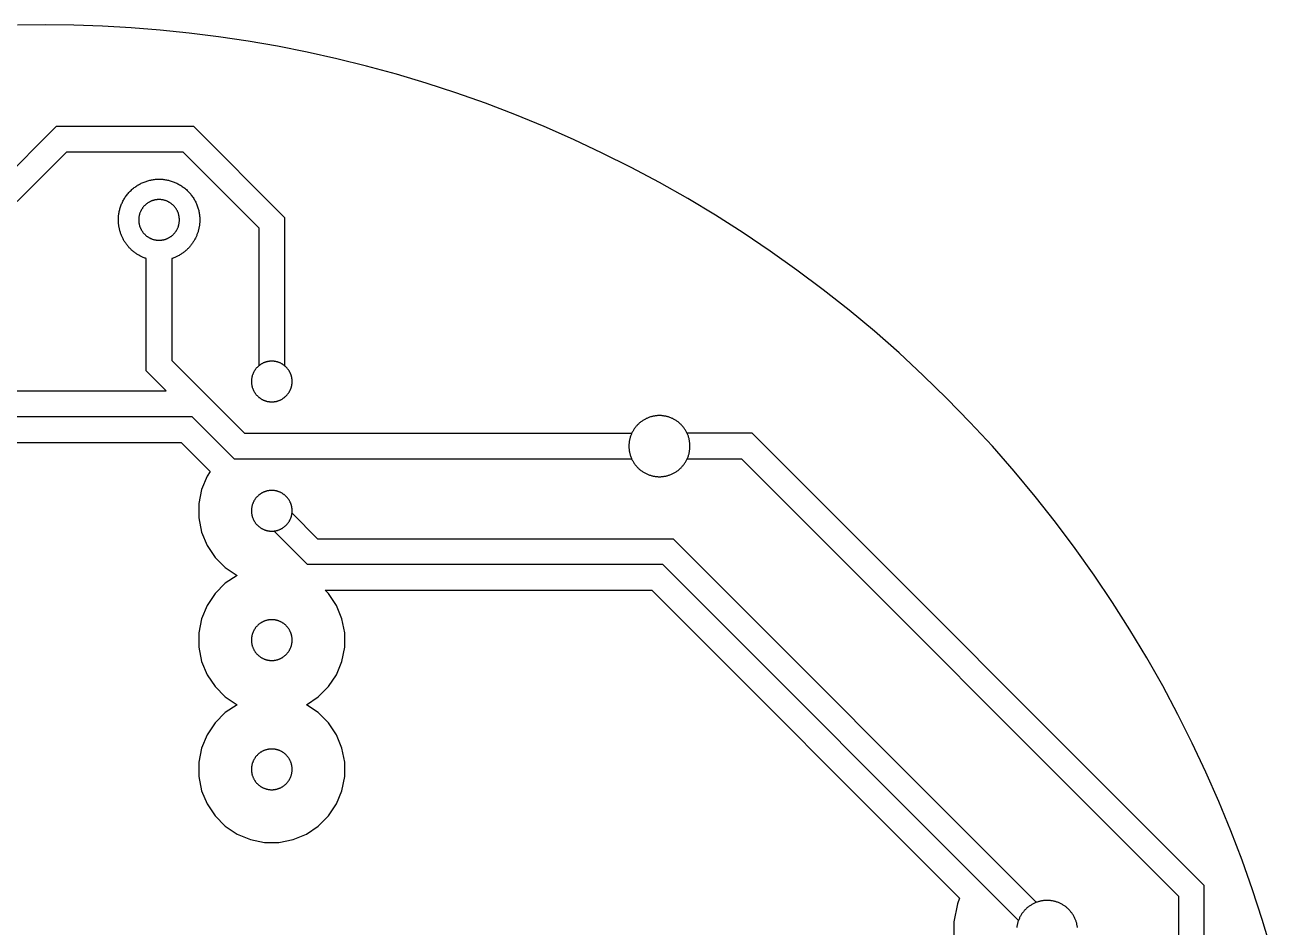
# Model space of a CAD drawing. Header units: millimetres. Extents: x 94211.7 to 94261.9, y -94261.9 to -94211.7.
# Drawn here: x 94236.39 to 94260.89, y -94229.47 to -94211.75 of the extents above; entities that cross this region are included whole.
import ezdxf

# ---------------------------------------------------------------- set-up
doc = ezdxf.new("R2010")
doc.units = ezdxf.units.MM
for name, color, linetype, true_color in [('Copper Layer', 30, 'Continuous', 0xff7f00), ('Drill holes', 5, 'Continuous', 0x0000ff), ('Outer Cut', 2, 'Continuous', 0xffff00)]:
    doc.layers.add(name, color=color, linetype=linetype, true_color=true_color)

msp = doc.modelspace()

# ---------------------------------------------------------------- linework, layer by layer
at = {"layer": 'Copper Layer'}
for points in [[(94235.888, -94214.861), (94237.012, -94213.737), (94239.705, -94213.737), (94241.493, -94215.526), (94241.493, -94218.437)], [(94236.243, -94215.213), (94237.219, -94214.237), (94239.498, -94214.237), (94240.993, -94215.733), (94240.993, -94218.44)], [(94238.778, -94216.336), (94238.764, -94216.331), (94238.749, -94216.325), (94238.735, -94216.32), (94238.72, -94216.314), (94238.706, -94216.307), (94238.691, -94216.301), (94238.677, -94216.294), (94238.663, -94216.287), (94238.649, -94216.28), (94238.635, -94216.272), (94238.621, -94216.264), (94238.607, -94216.255), (94238.594, -94216.247), (94238.58, -94216.238), (94238.567, -94216.229), (94238.554, -94216.219), (94238.541, -94216.209), (94238.528, -94216.199), (94238.516, -94216.189), (94238.503, -94216.178), (94238.491, -94216.168), (94238.479, -94216.157), (94238.468, -94216.145), (94238.456, -94216.134), (94238.445, -94216.122), (94238.434, -94216.11), (94238.423, -94216.098), (94238.413, -94216.085), (94238.403, -94216.073), (94238.393, -94216.06), (94238.383, -94216.047), (94238.374, -94216.034), (94238.365, -94216.02), (94238.356, -94216.007), (94238.347, -94215.993), (94238.339, -94215.979), (94238.331, -94215.965), (94238.323, -94215.951), (94238.316, -94215.937), (94238.309, -94215.923), (94238.302, -94215.909), (94238.296, -94215.894), (94238.29, -94215.88), (94238.284, -94215.865), (94238.279, -94215.851), (94238.273, -94215.836), (94238.269, -94215.822), (94238.264, -94215.807), (94238.26, -94215.792), (94238.256, -94215.778), (94238.252, -94215.763), (94238.249, -94215.748), (94238.246, -94215.734), (94238.243, -94215.719), (94238.24, -94215.705), (94238.238, -94215.69), (94238.236, -94215.676), (94238.234, -94215.661), (94238.233, -94215.647), (94238.232, -94215.632), (94238.231, -94215.618), (94238.23, -94215.604), (94238.23, -94215.59), (94238.23, -94215.576), (94238.23, -94215.558), (94238.231, -94215.54), (94238.232, -94215.522), (94238.233, -94215.504), (94238.235, -94215.486), (94238.237, -94215.468), (94238.24, -94215.449), (94238.243, -94215.431), (94238.247, -94215.412), (94238.251, -94215.393), (94238.256, -94215.375), (94238.261, -94215.356), (94238.266, -94215.337), (94238.272, -94215.319), (94238.279, -94215.3), (94238.286, -94215.282), (94238.294, -94215.263), (94238.302, -94215.245), (94238.31, -94215.227), (94238.319, -94215.209), (94238.329, -94215.191), (94238.339, -94215.173), (94238.349, -94215.156), (94238.36, -94215.138), (94238.372, -94215.121), (94238.384, -94215.105), (94238.396, -94215.088), (94238.409, -94215.072), (94238.422, -94215.056), (94238.436, -94215.04), (94238.45, -94215.025), (94238.464, -94215.01), (94238.479, -94214.996), (94238.494, -94214.982), (94238.51, -94214.968), (94238.526, -94214.955), (94238.542, -94214.942), (94238.558, -94214.93), (94238.575, -94214.918), (94238.592, -94214.907), (94238.609, -94214.896), (94238.627, -94214.885), (94238.645, -94214.875), (94238.662, -94214.865), (94238.681, -94214.856), (94238.699, -94214.848), (94238.717, -94214.84), (94238.735, -94214.832), (94238.754, -94214.825), (94238.773, -94214.819), (94238.791, -94214.813), (94238.81, -94214.807), (94238.828, -94214.802), (94238.847, -94214.797), (94238.866, -94214.793), (94238.884, -94214.789), (94238.903, -94214.786), (94238.921, -94214.784), (94238.94, -94214.781), (94238.958, -94214.779), (94238.976, -94214.778), (94238.994, -94214.777), (94239.012, -94214.776), (94239.03, -94214.776), (94239.048, -94214.776), (94239.066, -94214.777), (94239.084, -94214.778), (94239.102, -94214.779), (94239.12, -94214.781), (94239.138, -94214.784), (94239.157, -94214.786), (94239.175, -94214.789), (94239.194, -94214.793), (94239.213, -94214.797), (94239.231, -94214.802), (94239.25, -94214.807), (94239.269, -94214.813), (94239.287, -94214.819), (94239.306, -94214.825), (94239.324, -94214.832), (94239.343, -94214.84), (94239.361, -94214.848), (94239.379, -94214.856), (94239.397, -94214.865), (94239.415, -94214.875), (94239.433, -94214.885), (94239.45, -94214.896), (94239.468, -94214.907), (94239.485, -94214.918), (94239.501, -94214.93), (94239.518, -94214.942), (94239.534, -94214.955), (94239.55, -94214.968), (94239.566, -94214.982), (94239.581, -94214.996), (94239.596, -94215.01), (94239.61, -94215.025), (94239.624, -94215.04), (94239.638, -94215.056), (94239.651, -94215.072), (94239.664, -94215.088), (94239.676, -94215.105), (94239.688, -94215.121), (94239.7, -94215.138), (94239.71, -94215.156), (94239.721, -94215.173), (94239.731, -94215.191), (94239.741, -94215.209), (94239.75, -94215.227), (94239.758, -94215.245), (94239.766, -94215.263), (94239.774, -94215.282), (94239.781, -94215.3), (94239.787, -94215.319), (94239.793, -94215.337), (94239.799, -94215.356), (94239.804, -94215.375), (94239.809, -94215.393), (94239.813, -94215.412), (94239.817, -94215.431), (94239.82, -94215.449), (94239.823, -94215.468), (94239.825, -94215.486), (94239.827, -94215.504), (94239.828, -94215.522), (94239.829, -94215.54), (94239.83, -94215.558), (94239.83, -94215.576), (94239.83, -94215.59), (94239.829, -94215.604), (94239.829, -94215.618), (94239.828, -94215.633), (94239.827, -94215.647), (94239.825, -94215.661), (94239.824, -94215.676), (94239.822, -94215.69), (94239.819, -94215.705), (94239.817, -94215.72), (94239.814, -94215.734), (94239.811, -94215.749), (94239.808, -94215.764), (94239.804, -94215.778), (94239.8, -94215.793), (94239.796, -94215.808), (94239.791, -94215.823), (94239.786, -94215.837), (94239.781, -94215.852), (94239.775, -94215.866), (94239.77, -94215.881), (94239.763, -94215.895), (94239.757, -94215.91), (94239.75, -94215.924), (94239.743, -94215.938), (94239.736, -94215.953), (94239.728, -94215.967), (94239.72, -94215.981), (94239.712, -94215.994), (94239.703, -94216.008), (94239.694, -94216.022), (94239.685, -94216.035), (94239.676, -94216.048), (94239.666, -94216.061), (94239.656, -94216.074), (94239.646, -94216.087), (94239.635, -94216.099), (94239.625, -94216.111), (94239.613, -94216.123), (94239.602, -94216.135), (94239.591, -94216.147), (94239.579, -94216.158), (94239.567, -94216.169), (94239.555, -94216.18), (94239.542, -94216.191), (94239.53, -94216.201), (94239.517, -94216.211), (94239.504, -94216.221), (94239.491, -94216.23), (94239.477, -94216.239), (94239.464, -94216.248), (94239.45, -94216.257), (94239.436, -94216.265), (94239.422, -94216.273), (94239.408, -94216.281), (94239.394, -94216.288), (94239.38, -94216.295), (94239.366, -94216.302), (94239.351, -94216.309), (94239.337, -94216.315), (94239.322, -94216.321), (94239.308, -94216.326), (94239.293, -94216.332), (94239.278, -94216.337)], [(94235.789, -94218.936), (94239.172, -94218.936), (94238.778, -94218.543), (94238.778, -94216.336)], [(94239.278, -94216.337), (94239.278, -94218.336), (94240.712, -94219.769), (94248.321, -94219.769)], [(94235.996, -94219.436), (94239.672, -94219.436), (94240.505, -94220.269), (94248.319, -94220.269)], [(94253.852, -94251.971), (94255.587, -94251.971), (94259.569, -94245.991), (94259.569, -94228.652), (94250.686, -94219.769), (94249.41, -94219.769)], [(94236.043, -94219.948), (94239.462, -94219.948)], [(94239.462, -94219.948), (94240.034, -94220.52)], [(94249.41, -94220.269), (94250.479, -94220.269), (94259.069, -94228.859), (94259.069, -94245.839), (94255.319, -94251.471), (94253.852, -94251.471)], [(94240.034, -94220.52), (94239.973, -94220.611)], [(94239.973, -94220.611), (94239.865, -94220.873)], [(94239.865, -94220.873), (94239.81, -94221.15)], [(94239.81, -94221.15), (94239.81, -94221.432)], [(94239.81, -94221.432), (94239.865, -94221.71)], [(94241.643, -94221.335), (94242.147, -94221.839), (94249.132, -94221.839), (94256.276, -94228.984)], [(94239.865, -94221.71), (94239.973, -94221.971)], [(94241.289, -94221.689), (94241.94, -94222.339), (94248.925, -94222.339), (94255.923, -94229.337)], [(94239.973, -94221.971), (94240.13, -94222.206)], [(94240.13, -94222.206), (94240.33, -94222.406)], [(94240.33, -94222.406), (94240.563, -94222.561)], [(94240.33, -94222.716), (94240.13, -94222.916)], [(94240.563, -94222.561), (94240.33, -94222.716)], [(94240.13, -94222.916), (94239.973, -94223.151)], [(94242.36, -94222.916), (94242.294, -94222.851)], [(94242.294, -94222.851), (94248.715, -94222.851)], [(94242.517, -94223.151), (94242.36, -94222.916)], [(94248.715, -94222.851), (94254.766, -94228.902)], [(94239.973, -94223.151), (94239.865, -94223.413)], [(94242.625, -94223.413), (94242.517, -94223.151)], [(94239.865, -94223.413), (94239.81, -94223.69)], [(94242.68, -94223.69), (94242.625, -94223.413)], [(94239.81, -94223.69), (94239.81, -94223.972)], [(94242.68, -94223.972), (94242.68, -94223.69)], [(94239.81, -94223.972), (94239.865, -94224.25)], [(94242.625, -94224.25), (94242.68, -94223.972)], [(94239.865, -94224.25), (94239.973, -94224.511)], [(94242.517, -94224.511), (94242.625, -94224.25)], [(94239.973, -94224.511), (94240.13, -94224.746)], [(94242.36, -94224.746), (94242.517, -94224.511)], [(94240.13, -94224.746), (94240.33, -94224.946)], [(94240.33, -94224.946), (94240.563, -94225.101)], [(94241.927, -94225.101), (94242.16, -94224.946)], [(94242.16, -94224.946), (94242.36, -94224.746)], [(94240.563, -94225.101), (94240.33, -94225.256)], [(94242.16, -94225.256), (94241.927, -94225.101)], [(94240.13, -94225.456), (94239.973, -94225.691)], [(94240.33, -94225.256), (94240.13, -94225.456)], [(94242.36, -94225.456), (94242.16, -94225.256)], [(94242.517, -94225.691), (94242.36, -94225.456)], [(94239.973, -94225.691), (94239.865, -94225.953)], [(94242.625, -94225.953), (94242.517, -94225.691)], [(94239.865, -94225.953), (94239.81, -94226.23)], [(94242.68, -94226.23), (94242.625, -94225.953)], [(94239.81, -94226.23), (94239.81, -94226.512)], [(94242.68, -94226.512), (94242.68, -94226.23)], [(94239.81, -94226.512), (94239.865, -94226.79)], [(94242.625, -94226.79), (94242.68, -94226.512)], [(94239.865, -94226.79), (94239.973, -94227.051)], [(94242.517, -94227.051), (94242.625, -94226.79)], [(94239.973, -94227.051), (94240.13, -94227.286)], [(94242.36, -94227.286), (94242.517, -94227.051)], [(94240.13, -94227.286), (94240.33, -94227.486)], [(94242.16, -94227.486), (94242.36, -94227.286)], [(94240.33, -94227.486), (94240.565, -94227.643)], [(94240.565, -94227.643), (94240.826, -94227.751)], [(94241.664, -94227.751), (94241.925, -94227.643)], [(94241.925, -94227.643), (94242.16, -94227.486)], [(94240.826, -94227.751), (94241.104, -94227.806)], [(94241.104, -94227.806), (94241.386, -94227.806)], [(94241.386, -94227.806), (94241.664, -94227.751)], [(94254.721, -94229.011), (94254.65, -94229.365)], [(94254.766, -94228.902), (94254.721, -94229.011)], [(94254.65, -94229.365), (94254.65, -94229.727)]]:
    msp.add_lwpolyline(points, dxfattribs=at)
at = {"layer": 'Drill holes'}
for points in [[(94239.43, -94215.576), (94239.43, -94215.567), (94239.43, -94215.558), (94239.429, -94215.549), (94239.428, -94215.54), (94239.427, -94215.531), (94239.426, -94215.522), (94239.425, -94215.513), (94239.423, -94215.503), (94239.421, -94215.494), (94239.419, -94215.485), (94239.417, -94215.475), (94239.414, -94215.466), (94239.412, -94215.457), (94239.409, -94215.447), (94239.405, -94215.438), (94239.402, -94215.429), (94239.398, -94215.42), (94239.394, -94215.411), (94239.39, -94215.401), (94239.385, -94215.392), (94239.38, -94215.383), (94239.375, -94215.375), (94239.37, -94215.366), (94239.365, -94215.357), (94239.359, -94215.349), (94239.353, -94215.34), (94239.347, -94215.332), (94239.34, -94215.324), (94239.334, -94215.316), (94239.327, -94215.308), (94239.32, -94215.301), (94239.313, -94215.293), (94239.305, -94215.286), (94239.298, -94215.279), (94239.29, -94215.272), (94239.282, -94215.266), (94239.274, -94215.259), (94239.266, -94215.253), (94239.257, -94215.247), (94239.249, -94215.241), (94239.24, -94215.236), (94239.231, -94215.231), (94239.223, -94215.226), (94239.214, -94215.221), (94239.205, -94215.216), (94239.196, -94215.212), (94239.186, -94215.208), (94239.177, -94215.204), (94239.168, -94215.201), (94239.159, -94215.197), (94239.149, -94215.194), (94239.14, -94215.192), (94239.131, -94215.189), (94239.121, -94215.187), (94239.112, -94215.185), (94239.103, -94215.183), (94239.093, -94215.181), (94239.084, -94215.18), (94239.075, -94215.179), (94239.066, -94215.178), (94239.057, -94215.177), (94239.048, -94215.177), (94239.039, -94215.176), (94239.03, -94215.176), (94239.021, -94215.176), (94239.012, -94215.177), (94239.003, -94215.177), (94238.994, -94215.178), (94238.985, -94215.179), (94238.976, -94215.18), (94238.966, -94215.181), (94238.957, -94215.183), (94238.948, -94215.185), (94238.939, -94215.187), (94238.929, -94215.189), (94238.92, -94215.192), (94238.911, -94215.194), (94238.901, -94215.197), (94238.892, -94215.201), (94238.883, -94215.204), (94238.873, -94215.208), (94238.864, -94215.212), (94238.855, -94215.216), (94238.846, -94215.221), (94238.837, -94215.226), (94238.828, -94215.231), (94238.82, -94215.236), (94238.811, -94215.241), (94238.803, -94215.247), (94238.794, -94215.253), (94238.786, -94215.259), (94238.778, -94215.266), (94238.77, -94215.272), (94238.762, -94215.279), (94238.754, -94215.286), (94238.747, -94215.293), (94238.74, -94215.301), (94238.733, -94215.308), (94238.726, -94215.316), (94238.719, -94215.324), (94238.713, -94215.332), (94238.707, -94215.34), (94238.701, -94215.349), (94238.695, -94215.357), (94238.69, -94215.366), (94238.684, -94215.375), (94238.679, -94215.383), (94238.675, -94215.392), (94238.67, -94215.401), (94238.666, -94215.411), (94238.662, -94215.42), (94238.658, -94215.429), (94238.654, -94215.438), (94238.651, -94215.447), (94238.648, -94215.457), (94238.645, -94215.466), (94238.643, -94215.475), (94238.641, -94215.485), (94238.638, -94215.494), (94238.637, -94215.503), (94238.635, -94215.513), (94238.634, -94215.522), (94238.632, -94215.531), (94238.632, -94215.54), (94238.631, -94215.549), (94238.63, -94215.558), (94238.63, -94215.567), (94238.63, -94215.576), (94238.63, -94215.585), (94238.63, -94215.594), (94238.631, -94215.603), (94238.632, -94215.612), (94238.632, -94215.621), (94238.634, -94215.63), (94238.635, -94215.64), (94238.637, -94215.649), (94238.638, -94215.658), (94238.641, -94215.668), (94238.643, -94215.677), (94238.645, -94215.686), (94238.648, -94215.696), (94238.651, -94215.705), (94238.654, -94215.714), (94238.658, -94215.723), (94238.662, -94215.733), (94238.666, -94215.742), (94238.67, -94215.751), (94238.675, -94215.76), (94238.679, -94215.769), (94238.684, -94215.778), (94238.69, -94215.786), (94238.695, -94215.795), (94238.701, -94215.804), (94238.707, -94215.812), (94238.713, -94215.82), (94238.719, -94215.828), (94238.726, -94215.836), (94238.733, -94215.844), (94238.74, -94215.852), (94238.747, -94215.859), (94238.754, -94215.866), (94238.762, -94215.873), (94238.77, -94215.88), (94238.778, -94215.887), (94238.786, -94215.893), (94238.794, -94215.899), (94238.803, -94215.905), (94238.811, -94215.911), (94238.82, -94215.916), (94238.828, -94215.922), (94238.837, -94215.927), (94238.846, -94215.931), (94238.855, -94215.936), (94238.864, -94215.94), (94238.873, -94215.944), (94238.883, -94215.948), (94238.892, -94215.952), (94238.901, -94215.955), (94238.911, -94215.958), (94238.92, -94215.961), (94238.929, -94215.963), (94238.939, -94215.966), (94238.948, -94215.968), (94238.957, -94215.969), (94238.966, -94215.971), (94238.976, -94215.972), (94238.985, -94215.974), (94238.994, -94215.974), (94239.003, -94215.975), (94239.012, -94215.976), (94239.021, -94215.976), (94239.03, -94215.976), (94239.039, -94215.976), (94239.048, -94215.976), (94239.057, -94215.975), (94239.066, -94215.974), (94239.075, -94215.974), (94239.084, -94215.972), (94239.093, -94215.971), (94239.103, -94215.969), (94239.112, -94215.968), (94239.121, -94215.966), (94239.131, -94215.963), (94239.14, -94215.961), (94239.149, -94215.958), (94239.159, -94215.955), (94239.168, -94215.952), (94239.177, -94215.948), (94239.186, -94215.944), (94239.196, -94215.94), (94239.205, -94215.936), (94239.214, -94215.931), (94239.223, -94215.927), (94239.231, -94215.922), (94239.24, -94215.916), (94239.249, -94215.911), (94239.257, -94215.905), (94239.266, -94215.899), (94239.274, -94215.893), (94239.282, -94215.887), (94239.29, -94215.88), (94239.298, -94215.873), (94239.305, -94215.866), (94239.313, -94215.859), (94239.32, -94215.852), (94239.327, -94215.844), (94239.334, -94215.836), (94239.34, -94215.828), (94239.347, -94215.82), (94239.353, -94215.812), (94239.359, -94215.804), (94239.365, -94215.795), (94239.37, -94215.786), (94239.375, -94215.778), (94239.38, -94215.769), (94239.385, -94215.76), (94239.39, -94215.751), (94239.394, -94215.742), (94239.398, -94215.733), (94239.402, -94215.723), (94239.405, -94215.714), (94239.409, -94215.705), (94239.412, -94215.696), (94239.414, -94215.686), (94239.417, -94215.677), (94239.419, -94215.668), (94239.421, -94215.658), (94239.423, -94215.649), (94239.425, -94215.64), (94239.426, -94215.63), (94239.427, -94215.621), (94239.428, -94215.612), (94239.429, -94215.603), (94239.43, -94215.594), (94239.43, -94215.585)], [(94241.645, -94218.751), (94241.645, -94218.742), (94241.645, -94218.733), (94241.644, -94218.724), (94241.643, -94218.715), (94241.643, -94218.706), (94241.641, -94218.697), (94241.64, -94218.688), (94241.638, -94218.678), (94241.637, -94218.669), (94241.634, -94218.66), (94241.632, -94218.65), (94241.63, -94218.641), (94241.627, -94218.632), (94241.624, -94218.622), (94241.62, -94218.613), (94241.617, -94218.604), (94241.613, -94218.595), (94241.609, -94218.586), (94241.605, -94218.576), (94241.6, -94218.567), (94241.596, -94218.558), (94241.591, -94218.55), (94241.585, -94218.541), (94241.58, -94218.532), (94241.574, -94218.524), (94241.568, -94218.515), (94241.562, -94218.507), (94241.556, -94218.499), (94241.549, -94218.491), (94241.542, -94218.483), (94241.535, -94218.476), (94241.528, -94218.468), (94241.52, -94218.461), (94241.513, -94218.454), (94241.505, -94218.447), (94241.497, -94218.441), (94241.489, -94218.434), (94241.481, -94218.428), (94241.472, -94218.422), (94241.464, -94218.416), (94241.455, -94218.411), (94241.447, -94218.406), (94241.438, -94218.401), (94241.429, -94218.396), (94241.42, -94218.391), (94241.411, -94218.387), (94241.401, -94218.383), (94241.392, -94218.379), (94241.383, -94218.376), (94241.374, -94218.372), (94241.364, -94218.369), (94241.355, -94218.367), (94241.346, -94218.364), (94241.336, -94218.362), (94241.327, -94218.36), (94241.318, -94218.358), (94241.309, -94218.356), (94241.299, -94218.355), (94241.29, -94218.354), (94241.281, -94218.353), (94241.272, -94218.352), (94241.263, -94218.352), (94241.254, -94218.351), (94241.245, -94218.351), (94241.236, -94218.351), (94241.227, -94218.352), (94241.218, -94218.352), (94241.209, -94218.353), (94241.2, -94218.354), (94241.191, -94218.355), (94241.182, -94218.356), (94241.172, -94218.358), (94241.163, -94218.36), (94241.154, -94218.362), (94241.144, -94218.364), (94241.135, -94218.367), (94241.126, -94218.369), (94241.116, -94218.372), (94241.107, -94218.376), (94241.098, -94218.379), (94241.089, -94218.383), (94241.079, -94218.387), (94241.07, -94218.391), (94241.061, -94218.396), (94241.052, -94218.401), (94241.044, -94218.406), (94241.035, -94218.411), (94241.026, -94218.416), (94241.018, -94218.422), (94241.009, -94218.428), (94241.001, -94218.434), (94240.993, -94218.441), (94240.985, -94218.447), (94240.977, -94218.454), (94240.97, -94218.461), (94240.962, -94218.468), (94240.955, -94218.476), (94240.948, -94218.483), (94240.941, -94218.491), (94240.935, -94218.499), (94240.928, -94218.507), (94240.922, -94218.515), (94240.916, -94218.524), (94240.91, -94218.532), (94240.905, -94218.541), (94240.9, -94218.55), (94240.895, -94218.558), (94240.89, -94218.567), (94240.885, -94218.576), (94240.881, -94218.586), (94240.877, -94218.595), (94240.873, -94218.604), (94240.87, -94218.613), (94240.866, -94218.622), (94240.863, -94218.632), (94240.86, -94218.641), (94240.858, -94218.65), (94240.856, -94218.66), (94240.854, -94218.669), (94240.852, -94218.678), (94240.85, -94218.688), (94240.849, -94218.697), (94240.848, -94218.706), (94240.847, -94218.715), (94240.846, -94218.724), (94240.845, -94218.733), (94240.845, -94218.742), (94240.845, -94218.751), (94240.845, -94218.76), (94240.845, -94218.769), (94240.846, -94218.778), (94240.847, -94218.787), (94240.848, -94218.796), (94240.849, -94218.805), (94240.85, -94218.815), (94240.852, -94218.824), (94240.854, -94218.833), (94240.856, -94218.843), (94240.858, -94218.852), (94240.86, -94218.861), (94240.863, -94218.871), (94240.866, -94218.88), (94240.87, -94218.889), (94240.873, -94218.898), (94240.877, -94218.908), (94240.881, -94218.917), (94240.885, -94218.926), (94240.89, -94218.935), (94240.895, -94218.944), (94240.9, -94218.953), (94240.905, -94218.961), (94240.91, -94218.97), (94240.916, -94218.979), (94240.922, -94218.987), (94240.928, -94218.995), (94240.935, -94219.003), (94240.941, -94219.011), (94240.948, -94219.019), (94240.955, -94219.027), (94240.962, -94219.034), (94240.97, -94219.041), (94240.977, -94219.048), (94240.985, -94219.055), (94240.993, -94219.062), (94241.001, -94219.068), (94241.009, -94219.074), (94241.018, -94219.08), (94241.026, -94219.086), (94241.035, -94219.091), (94241.044, -94219.097), (94241.052, -94219.102), (94241.061, -94219.106), (94241.07, -94219.111), (94241.079, -94219.115), (94241.089, -94219.119), (94241.098, -94219.123), (94241.107, -94219.127), (94241.116, -94219.13), (94241.126, -94219.133), (94241.135, -94219.136), (94241.144, -94219.138), (94241.154, -94219.141), (94241.163, -94219.143), (94241.172, -94219.144), (94241.182, -94219.146), (94241.191, -94219.147), (94241.2, -94219.149), (94241.209, -94219.149), (94241.218, -94219.15), (94241.227, -94219.151), (94241.236, -94219.151), (94241.245, -94219.151), (94241.254, -94219.151), (94241.263, -94219.151), (94241.272, -94219.15), (94241.281, -94219.149), (94241.29, -94219.149), (94241.299, -94219.147), (94241.309, -94219.146), (94241.318, -94219.144), (94241.327, -94219.143), (94241.336, -94219.141), (94241.346, -94219.138), (94241.355, -94219.136), (94241.364, -94219.133), (94241.374, -94219.13), (94241.383, -94219.127), (94241.392, -94219.123), (94241.401, -94219.119), (94241.411, -94219.115), (94241.42, -94219.111), (94241.429, -94219.106), (94241.438, -94219.102), (94241.447, -94219.097), (94241.455, -94219.091), (94241.464, -94219.086), (94241.472, -94219.08), (94241.481, -94219.074), (94241.489, -94219.068), (94241.497, -94219.062), (94241.505, -94219.055), (94241.513, -94219.048), (94241.52, -94219.041), (94241.528, -94219.034), (94241.535, -94219.027), (94241.542, -94219.019), (94241.549, -94219.011), (94241.556, -94219.003), (94241.562, -94218.995), (94241.568, -94218.987), (94241.574, -94218.979), (94241.58, -94218.97), (94241.585, -94218.961), (94241.591, -94218.953), (94241.596, -94218.944), (94241.6, -94218.935), (94241.605, -94218.926), (94241.609, -94218.917), (94241.613, -94218.908), (94241.617, -94218.898), (94241.62, -94218.889), (94241.624, -94218.88), (94241.627, -94218.871), (94241.63, -94218.861), (94241.632, -94218.852), (94241.634, -94218.843), (94241.637, -94218.833), (94241.638, -94218.824), (94241.64, -94218.815), (94241.641, -94218.805), (94241.643, -94218.796), (94241.643, -94218.787), (94241.644, -94218.778), (94241.645, -94218.769), (94241.645, -94218.76)], [(94249.465, -94220.021), (94249.465, -94220.008), (94249.464, -94219.994), (94249.464, -94219.981), (94249.463, -94219.967), (94249.461, -94219.953), (94249.459, -94219.94), (94249.457, -94219.926), (94249.455, -94219.912), (94249.452, -94219.898), (94249.449, -94219.884), (94249.446, -94219.87), (94249.442, -94219.856), (94249.438, -94219.842), (94249.433, -94219.828), (94249.428, -94219.814), (94249.423, -94219.8), (94249.417, -94219.786), (94249.411, -94219.773), (94249.405, -94219.759), (94249.398, -94219.746), (94249.391, -94219.732), (94249.383, -94219.719), (94249.375, -94219.706), (94249.367, -94219.693), (94249.359, -94219.68), (94249.35, -94219.667), (94249.34, -94219.655), (94249.331, -94219.643), (94249.321, -94219.631), (94249.311, -94219.619), (94249.3, -94219.608), (94249.289, -94219.597), (94249.278, -94219.586), (94249.267, -94219.575), (94249.255, -94219.565), (94249.243, -94219.555), (94249.231, -94219.546), (94249.219, -94219.536), (94249.206, -94219.528), (94249.193, -94219.519), (94249.18, -94219.511), (94249.167, -94219.503), (94249.154, -94219.495), (94249.141, -94219.488), (94249.127, -94219.481), (94249.113, -94219.475), (94249.1, -94219.469), (94249.086, -94219.463), (94249.072, -94219.458), (94249.058, -94219.453), (94249.044, -94219.448), (94249.03, -94219.444), (94249.016, -94219.44), (94249.002, -94219.437), (94248.988, -94219.434), (94248.974, -94219.431), (94248.96, -94219.429), (94248.946, -94219.427), (94248.933, -94219.425), (94248.919, -94219.424), (94248.905, -94219.422), (94248.892, -94219.422), (94248.878, -94219.421), (94248.865, -94219.421), (94248.852, -94219.421), (94248.838, -94219.422), (94248.825, -94219.422), (94248.811, -94219.424), (94248.797, -94219.425), (94248.784, -94219.427), (94248.77, -94219.429), (94248.756, -94219.431), (94248.742, -94219.434), (94248.728, -94219.437), (94248.714, -94219.44), (94248.7, -94219.444), (94248.686, -94219.448), (94248.672, -94219.453), (94248.658, -94219.458), (94248.644, -94219.463), (94248.63, -94219.469), (94248.617, -94219.475), (94248.603, -94219.481), (94248.589, -94219.488), (94248.576, -94219.495), (94248.563, -94219.503), (94248.55, -94219.511), (94248.537, -94219.519), (94248.524, -94219.528), (94248.511, -94219.536), (94248.499, -94219.546), (94248.487, -94219.555), (94248.475, -94219.565), (94248.463, -94219.575), (94248.452, -94219.586), (94248.441, -94219.597), (94248.43, -94219.608), (94248.419, -94219.619), (94248.409, -94219.631), (94248.399, -94219.643), (94248.39, -94219.655), (94248.38, -94219.667), (94248.371, -94219.68), (94248.363, -94219.693), (94248.355, -94219.706), (94248.347, -94219.719), (94248.339, -94219.732), (94248.332, -94219.746), (94248.325, -94219.759), (94248.319, -94219.773), (94248.313, -94219.786), (94248.307, -94219.8), (94248.302, -94219.814), (94248.297, -94219.828), (94248.292, -94219.842), (94248.288, -94219.856), (94248.284, -94219.87), (94248.281, -94219.884), (94248.278, -94219.898), (94248.275, -94219.912), (94248.273, -94219.926), (94248.271, -94219.94), (94248.269, -94219.953), (94248.267, -94219.967), (94248.266, -94219.981), (94248.266, -94219.994), (94248.265, -94220.008), (94248.265, -94220.021), (94248.265, -94220.034), (94248.266, -94220.048), (94248.266, -94220.061), (94248.267, -94220.075), (94248.269, -94220.089), (94248.271, -94220.103), (94248.273, -94220.116), (94248.275, -94220.13), (94248.278, -94220.144), (94248.281, -94220.158), (94248.284, -94220.172), (94248.288, -94220.186), (94248.292, -94220.2), (94248.297, -94220.214), (94248.302, -94220.228), (94248.307, -94220.242), (94248.313, -94220.256), (94248.319, -94220.27), (94248.325, -94220.283), (94248.332, -94220.297), (94248.339, -94220.31), (94248.347, -94220.323), (94248.355, -94220.336), (94248.363, -94220.349), (94248.371, -94220.362), (94248.38, -94220.375), (94248.39, -94220.387), (94248.399, -94220.399), (94248.409, -94220.411), (94248.419, -94220.423), (94248.43, -94220.434), (94248.441, -94220.445), (94248.452, -94220.456), (94248.463, -94220.467), (94248.475, -94220.477), (94248.487, -94220.487), (94248.499, -94220.497), (94248.511, -94220.506), (94248.524, -94220.515), (94248.537, -94220.523), (94248.55, -94220.532), (94248.563, -94220.539), (94248.576, -94220.547), (94248.589, -94220.554), (94248.603, -94220.561), (94248.617, -94220.567), (94248.63, -94220.573), (94248.644, -94220.579), (94248.658, -94220.584), (94248.672, -94220.589), (94248.686, -94220.594), (94248.7, -94220.598), (94248.714, -94220.602), (94248.728, -94220.605), (94248.742, -94220.608), (94248.756, -94220.611), (94248.77, -94220.614), (94248.784, -94220.616), (94248.797, -94220.617), (94248.811, -94220.619), (94248.825, -94220.62), (94248.838, -94220.621), (94248.852, -94220.621), (94248.865, -94220.621), (94248.878, -94220.621), (94248.892, -94220.621), (94248.905, -94220.62), (94248.919, -94220.619), (94248.933, -94220.617), (94248.946, -94220.616), (94248.96, -94220.614), (94248.974, -94220.611), (94248.988, -94220.608), (94249.002, -94220.605), (94249.016, -94220.602), (94249.03, -94220.598), (94249.044, -94220.594), (94249.058, -94220.589), (94249.072, -94220.584), (94249.086, -94220.579), (94249.1, -94220.573), (94249.113, -94220.567), (94249.127, -94220.561), (94249.141, -94220.554), (94249.154, -94220.547), (94249.167, -94220.539), (94249.18, -94220.532), (94249.193, -94220.523), (94249.206, -94220.515), (94249.219, -94220.506), (94249.231, -94220.497), (94249.243, -94220.487), (94249.255, -94220.477), (94249.267, -94220.467), (94249.278, -94220.456), (94249.289, -94220.445), (94249.3, -94220.434), (94249.311, -94220.423), (94249.321, -94220.411), (94249.331, -94220.399), (94249.34, -94220.387), (94249.35, -94220.375), (94249.359, -94220.362), (94249.367, -94220.349), (94249.375, -94220.336), (94249.383, -94220.323), (94249.391, -94220.31), (94249.398, -94220.297), (94249.405, -94220.283), (94249.411, -94220.27), (94249.417, -94220.256), (94249.423, -94220.242), (94249.428, -94220.228), (94249.433, -94220.214), (94249.438, -94220.2), (94249.442, -94220.186), (94249.446, -94220.172), (94249.449, -94220.158), (94249.452, -94220.144), (94249.455, -94220.13), (94249.457, -94220.116), (94249.459, -94220.103), (94249.461, -94220.089), (94249.463, -94220.075), (94249.464, -94220.061), (94249.464, -94220.048), (94249.465, -94220.034)], [(94241.645, -94221.291), (94241.645, -94221.282), (94241.645, -94221.273), (94241.644, -94221.264), (94241.643, -94221.255), (94241.643, -94221.246), (94241.641, -94221.237), (94241.64, -94221.228), (94241.638, -94221.218), (94241.637, -94221.209), (94241.634, -94221.2), (94241.632, -94221.19), (94241.63, -94221.181), (94241.627, -94221.172), (94241.624, -94221.162), (94241.62, -94221.153), (94241.617, -94221.144), (94241.613, -94221.135), (94241.609, -94221.126), (94241.605, -94221.116), (94241.6, -94221.107), (94241.596, -94221.098), (94241.591, -94221.09), (94241.585, -94221.081), (94241.58, -94221.072), (94241.574, -94221.064), (94241.568, -94221.055), (94241.562, -94221.047), (94241.556, -94221.039), (94241.549, -94221.031), (94241.542, -94221.023), (94241.535, -94221.016), (94241.528, -94221.008), (94241.52, -94221.001), (94241.513, -94220.994), (94241.505, -94220.987), (94241.497, -94220.981), (94241.489, -94220.974), (94241.481, -94220.968), (94241.472, -94220.962), (94241.464, -94220.956), (94241.455, -94220.951), (94241.447, -94220.946), (94241.438, -94220.941), (94241.429, -94220.936), (94241.42, -94220.931), (94241.411, -94220.927), (94241.401, -94220.923), (94241.392, -94220.919), (94241.383, -94220.916), (94241.374, -94220.912), (94241.364, -94220.909), (94241.355, -94220.907), (94241.346, -94220.904), (94241.336, -94220.902), (94241.327, -94220.9), (94241.318, -94220.898), (94241.309, -94220.896), (94241.299, -94220.895), (94241.29, -94220.894), (94241.281, -94220.893), (94241.272, -94220.892), (94241.263, -94220.892), (94241.254, -94220.891), (94241.245, -94220.891), (94241.236, -94220.891), (94241.227, -94220.892), (94241.218, -94220.892), (94241.209, -94220.893), (94241.2, -94220.894), (94241.191, -94220.895), (94241.182, -94220.896), (94241.172, -94220.898), (94241.163, -94220.9), (94241.154, -94220.902), (94241.144, -94220.904), (94241.135, -94220.907), (94241.126, -94220.909), (94241.116, -94220.912), (94241.107, -94220.916), (94241.098, -94220.919), (94241.089, -94220.923), (94241.079, -94220.927), (94241.07, -94220.931), (94241.061, -94220.936), (94241.052, -94220.941), (94241.044, -94220.946), (94241.035, -94220.951), (94241.026, -94220.956), (94241.018, -94220.962), (94241.009, -94220.968), (94241.001, -94220.974), (94240.993, -94220.981), (94240.985, -94220.987), (94240.977, -94220.994), (94240.97, -94221.001), (94240.962, -94221.008), (94240.955, -94221.016), (94240.948, -94221.023), (94240.941, -94221.031), (94240.935, -94221.039), (94240.928, -94221.047), (94240.922, -94221.055), (94240.916, -94221.064), (94240.91, -94221.072), (94240.905, -94221.081), (94240.9, -94221.09), (94240.895, -94221.098), (94240.89, -94221.107), (94240.885, -94221.116), (94240.881, -94221.126), (94240.877, -94221.135), (94240.873, -94221.144), (94240.87, -94221.153), (94240.866, -94221.162), (94240.863, -94221.172), (94240.86, -94221.181), (94240.858, -94221.19), (94240.856, -94221.2), (94240.854, -94221.209), (94240.852, -94221.218), (94240.85, -94221.228), (94240.849, -94221.237), (94240.848, -94221.246), (94240.847, -94221.255), (94240.846, -94221.264), (94240.845, -94221.273), (94240.845, -94221.282), (94240.845, -94221.291), (94240.845, -94221.3), (94240.845, -94221.309), (94240.846, -94221.318), (94240.847, -94221.327), (94240.848, -94221.336), (94240.849, -94221.345), (94240.85, -94221.355), (94240.852, -94221.364), (94240.854, -94221.373), (94240.856, -94221.383), (94240.858, -94221.392), (94240.86, -94221.401), (94240.863, -94221.411), (94240.866, -94221.42), (94240.87, -94221.429), (94240.873, -94221.438), (94240.877, -94221.448), (94240.881, -94221.457), (94240.885, -94221.466), (94240.89, -94221.475), (94240.895, -94221.484), (94240.9, -94221.493), (94240.905, -94221.501), (94240.91, -94221.51), (94240.916, -94221.519), (94240.922, -94221.527), (94240.928, -94221.535), (94240.935, -94221.543), (94240.941, -94221.551), (94240.948, -94221.559), (94240.955, -94221.567), (94240.962, -94221.574), (94240.97, -94221.581), (94240.977, -94221.588), (94240.985, -94221.595), (94240.993, -94221.602), (94241.001, -94221.608), (94241.009, -94221.614), (94241.018, -94221.62), (94241.026, -94221.626), (94241.035, -94221.631), (94241.044, -94221.637), (94241.052, -94221.642), (94241.061, -94221.646), (94241.07, -94221.651), (94241.079, -94221.655), (94241.089, -94221.659), (94241.098, -94221.663), (94241.107, -94221.667), (94241.116, -94221.67), (94241.126, -94221.673), (94241.135, -94221.676), (94241.144, -94221.678), (94241.154, -94221.681), (94241.163, -94221.683), (94241.172, -94221.684), (94241.182, -94221.686), (94241.191, -94221.687), (94241.2, -94221.689), (94241.209, -94221.689), (94241.218, -94221.69), (94241.227, -94221.691), (94241.236, -94221.691), (94241.245, -94221.691), (94241.254, -94221.691), (94241.263, -94221.691), (94241.272, -94221.69), (94241.281, -94221.689), (94241.29, -94221.689), (94241.299, -94221.687), (94241.309, -94221.686), (94241.318, -94221.684), (94241.327, -94221.683), (94241.336, -94221.681), (94241.346, -94221.678), (94241.355, -94221.676), (94241.364, -94221.673), (94241.374, -94221.67), (94241.383, -94221.667), (94241.392, -94221.663), (94241.401, -94221.659), (94241.411, -94221.655), (94241.42, -94221.651), (94241.429, -94221.646), (94241.438, -94221.642), (94241.447, -94221.637), (94241.455, -94221.631), (94241.464, -94221.626), (94241.472, -94221.62), (94241.481, -94221.614), (94241.489, -94221.608), (94241.497, -94221.602), (94241.505, -94221.595), (94241.513, -94221.588), (94241.52, -94221.581), (94241.528, -94221.574), (94241.535, -94221.567), (94241.542, -94221.559), (94241.549, -94221.551), (94241.556, -94221.543), (94241.562, -94221.535), (94241.568, -94221.527), (94241.574, -94221.519), (94241.58, -94221.51), (94241.585, -94221.501), (94241.591, -94221.493), (94241.596, -94221.484), (94241.6, -94221.475), (94241.605, -94221.466), (94241.609, -94221.457), (94241.613, -94221.448), (94241.617, -94221.438), (94241.62, -94221.429), (94241.624, -94221.42), (94241.627, -94221.411), (94241.63, -94221.401), (94241.632, -94221.392), (94241.634, -94221.383), (94241.637, -94221.373), (94241.638, -94221.364), (94241.64, -94221.355), (94241.641, -94221.345), (94241.643, -94221.336), (94241.643, -94221.327), (94241.644, -94221.318), (94241.645, -94221.309), (94241.645, -94221.3)], [(94241.645, -94223.831), (94241.645, -94223.822), (94241.645, -94223.813), (94241.644, -94223.804), (94241.643, -94223.795), (94241.643, -94223.786), (94241.641, -94223.777), (94241.64, -94223.768), (94241.638, -94223.758), (94241.637, -94223.749), (94241.634, -94223.74), (94241.632, -94223.73), (94241.63, -94223.721), (94241.627, -94223.712), (94241.624, -94223.702), (94241.62, -94223.693), (94241.617, -94223.684), (94241.613, -94223.675), (94241.609, -94223.666), (94241.605, -94223.656), (94241.6, -94223.647), (94241.596, -94223.638), (94241.591, -94223.63), (94241.585, -94223.621), (94241.58, -94223.612), (94241.574, -94223.604), (94241.568, -94223.595), (94241.562, -94223.587), (94241.556, -94223.579), (94241.549, -94223.571), (94241.542, -94223.563), (94241.535, -94223.556), (94241.528, -94223.548), (94241.52, -94223.541), (94241.513, -94223.534), (94241.505, -94223.527), (94241.497, -94223.521), (94241.489, -94223.514), (94241.481, -94223.508), (94241.472, -94223.502), (94241.464, -94223.496), (94241.455, -94223.491), (94241.447, -94223.486), (94241.438, -94223.481), (94241.429, -94223.476), (94241.42, -94223.471), (94241.411, -94223.467), (94241.401, -94223.463), (94241.392, -94223.459), (94241.383, -94223.456), (94241.374, -94223.452), (94241.364, -94223.449), (94241.355, -94223.447), (94241.346, -94223.444), (94241.336, -94223.442), (94241.327, -94223.44), (94241.318, -94223.438), (94241.309, -94223.436), (94241.299, -94223.435), (94241.29, -94223.434), (94241.281, -94223.433), (94241.272, -94223.432), (94241.263, -94223.432), (94241.254, -94223.431), (94241.245, -94223.431), (94241.236, -94223.431), (94241.227, -94223.432), (94241.218, -94223.432), (94241.209, -94223.433), (94241.2, -94223.434), (94241.191, -94223.435), (94241.182, -94223.436), (94241.172, -94223.438), (94241.163, -94223.44), (94241.154, -94223.442), (94241.144, -94223.444), (94241.135, -94223.447), (94241.126, -94223.449), (94241.116, -94223.452), (94241.107, -94223.456), (94241.098, -94223.459), (94241.089, -94223.463), (94241.079, -94223.467), (94241.07, -94223.471), (94241.061, -94223.476), (94241.052, -94223.481), (94241.044, -94223.486), (94241.035, -94223.491), (94241.026, -94223.496), (94241.018, -94223.502), (94241.009, -94223.508), (94241.001, -94223.514), (94240.993, -94223.521), (94240.985, -94223.527), (94240.977, -94223.534), (94240.97, -94223.541), (94240.962, -94223.548), (94240.955, -94223.556), (94240.948, -94223.563), (94240.941, -94223.571), (94240.935, -94223.579), (94240.928, -94223.587), (94240.922, -94223.595), (94240.916, -94223.604), (94240.91, -94223.612), (94240.905, -94223.621), (94240.9, -94223.63), (94240.895, -94223.638), (94240.89, -94223.647), (94240.885, -94223.656), (94240.881, -94223.666), (94240.877, -94223.675), (94240.873, -94223.684), (94240.87, -94223.693), (94240.866, -94223.702), (94240.863, -94223.712), (94240.86, -94223.721), (94240.858, -94223.73), (94240.856, -94223.74), (94240.854, -94223.749), (94240.852, -94223.758), (94240.85, -94223.768), (94240.849, -94223.777), (94240.848, -94223.786), (94240.847, -94223.795), (94240.846, -94223.804), (94240.845, -94223.813), (94240.845, -94223.822), (94240.845, -94223.831), (94240.845, -94223.84), (94240.845, -94223.849), (94240.846, -94223.858), (94240.847, -94223.867), (94240.848, -94223.876), (94240.849, -94223.885), (94240.85, -94223.895), (94240.852, -94223.904), (94240.854, -94223.913), (94240.856, -94223.923), (94240.858, -94223.932), (94240.86, -94223.941), (94240.863, -94223.951), (94240.866, -94223.96), (94240.87, -94223.969), (94240.873, -94223.978), (94240.877, -94223.988), (94240.881, -94223.997), (94240.885, -94224.006), (94240.89, -94224.015), (94240.895, -94224.024), (94240.9, -94224.033), (94240.905, -94224.041), (94240.91, -94224.05), (94240.916, -94224.059), (94240.922, -94224.067), (94240.928, -94224.075), (94240.935, -94224.083), (94240.941, -94224.091), (94240.948, -94224.099), (94240.955, -94224.107), (94240.962, -94224.114), (94240.97, -94224.121), (94240.977, -94224.128), (94240.985, -94224.135), (94240.993, -94224.142), (94241.001, -94224.148), (94241.009, -94224.154), (94241.018, -94224.16), (94241.026, -94224.166), (94241.035, -94224.171), (94241.044, -94224.177), (94241.052, -94224.182), (94241.061, -94224.186), (94241.07, -94224.191), (94241.079, -94224.195), (94241.089, -94224.199), (94241.098, -94224.203), (94241.107, -94224.207), (94241.116, -94224.21), (94241.126, -94224.213), (94241.135, -94224.216), (94241.144, -94224.218), (94241.154, -94224.221), (94241.163, -94224.223), (94241.172, -94224.224), (94241.182, -94224.226), (94241.191, -94224.227), (94241.2, -94224.229), (94241.209, -94224.229), (94241.218, -94224.23), (94241.227, -94224.231), (94241.236, -94224.231), (94241.245, -94224.231), (94241.254, -94224.231), (94241.263, -94224.231), (94241.272, -94224.23), (94241.281, -94224.229), (94241.29, -94224.229), (94241.299, -94224.227), (94241.309, -94224.226), (94241.318, -94224.224), (94241.327, -94224.223), (94241.336, -94224.221), (94241.346, -94224.218), (94241.355, -94224.216), (94241.364, -94224.213), (94241.374, -94224.21), (94241.383, -94224.207), (94241.392, -94224.203), (94241.401, -94224.199), (94241.411, -94224.195), (94241.42, -94224.191), (94241.429, -94224.186), (94241.438, -94224.182), (94241.447, -94224.177), (94241.455, -94224.171), (94241.464, -94224.166), (94241.472, -94224.16), (94241.481, -94224.154), (94241.489, -94224.148), (94241.497, -94224.142), (94241.505, -94224.135), (94241.513, -94224.128), (94241.52, -94224.121), (94241.528, -94224.114), (94241.535, -94224.107), (94241.542, -94224.099), (94241.549, -94224.091), (94241.556, -94224.083), (94241.562, -94224.075), (94241.568, -94224.067), (94241.574, -94224.059), (94241.58, -94224.05), (94241.585, -94224.041), (94241.591, -94224.033), (94241.596, -94224.024), (94241.6, -94224.015), (94241.605, -94224.006), (94241.609, -94223.997), (94241.613, -94223.988), (94241.617, -94223.978), (94241.62, -94223.969), (94241.624, -94223.96), (94241.627, -94223.951), (94241.63, -94223.941), (94241.632, -94223.932), (94241.634, -94223.923), (94241.637, -94223.913), (94241.638, -94223.904), (94241.64, -94223.895), (94241.641, -94223.885), (94241.643, -94223.876), (94241.643, -94223.867), (94241.644, -94223.858), (94241.645, -94223.849), (94241.645, -94223.84)], [(94241.645, -94226.371), (94241.645, -94226.362), (94241.645, -94226.353), (94241.644, -94226.344), (94241.643, -94226.335), (94241.643, -94226.326), (94241.641, -94226.317), (94241.64, -94226.308), (94241.638, -94226.298), (94241.637, -94226.289), (94241.634, -94226.28), (94241.632, -94226.27), (94241.63, -94226.261), (94241.627, -94226.252), (94241.624, -94226.242), (94241.62, -94226.233), (94241.617, -94226.224), (94241.613, -94226.215), (94241.609, -94226.206), (94241.605, -94226.196), (94241.6, -94226.187), (94241.596, -94226.178), (94241.591, -94226.17), (94241.585, -94226.161), (94241.58, -94226.152), (94241.574, -94226.144), (94241.568, -94226.135), (94241.562, -94226.127), (94241.556, -94226.119), (94241.549, -94226.111), (94241.542, -94226.103), (94241.535, -94226.096), (94241.528, -94226.088), (94241.52, -94226.081), (94241.513, -94226.074), (94241.505, -94226.067), (94241.497, -94226.061), (94241.489, -94226.054), (94241.481, -94226.048), (94241.472, -94226.042), (94241.464, -94226.036), (94241.455, -94226.031), (94241.447, -94226.026), (94241.438, -94226.021), (94241.429, -94226.016), (94241.42, -94226.011), (94241.411, -94226.007), (94241.401, -94226.003), (94241.392, -94225.999), (94241.383, -94225.996), (94241.374, -94225.992), (94241.364, -94225.989), (94241.355, -94225.987), (94241.346, -94225.984), (94241.336, -94225.982), (94241.327, -94225.98), (94241.318, -94225.978), (94241.309, -94225.976), (94241.299, -94225.975), (94241.29, -94225.974), (94241.281, -94225.973), (94241.272, -94225.972), (94241.263, -94225.972), (94241.254, -94225.971), (94241.245, -94225.971), (94241.236, -94225.971), (94241.227, -94225.972), (94241.218, -94225.972), (94241.209, -94225.973), (94241.2, -94225.974), (94241.191, -94225.975), (94241.182, -94225.976), (94241.172, -94225.978), (94241.163, -94225.98), (94241.154, -94225.982), (94241.144, -94225.984), (94241.135, -94225.987), (94241.126, -94225.989), (94241.116, -94225.992), (94241.107, -94225.996), (94241.098, -94225.999), (94241.089, -94226.003), (94241.079, -94226.007), (94241.07, -94226.011), (94241.061, -94226.016), (94241.052, -94226.021), (94241.044, -94226.026), (94241.035, -94226.031), (94241.026, -94226.036), (94241.018, -94226.042), (94241.009, -94226.048), (94241.001, -94226.054), (94240.993, -94226.061), (94240.985, -94226.067), (94240.977, -94226.074), (94240.97, -94226.081), (94240.962, -94226.088), (94240.955, -94226.096), (94240.948, -94226.103), (94240.941, -94226.111), (94240.935, -94226.119), (94240.928, -94226.127), (94240.922, -94226.135), (94240.916, -94226.144), (94240.91, -94226.152), (94240.905, -94226.161), (94240.9, -94226.17), (94240.895, -94226.178), (94240.89, -94226.187), (94240.885, -94226.196), (94240.881, -94226.206), (94240.877, -94226.215), (94240.873, -94226.224), (94240.87, -94226.233), (94240.866, -94226.242), (94240.863, -94226.252), (94240.86, -94226.261), (94240.858, -94226.27), (94240.856, -94226.28), (94240.854, -94226.289), (94240.852, -94226.298), (94240.85, -94226.308), (94240.849, -94226.317), (94240.848, -94226.326), (94240.847, -94226.335), (94240.846, -94226.344), (94240.845, -94226.353), (94240.845, -94226.362), (94240.845, -94226.371), (94240.845, -94226.38), (94240.845, -94226.389), (94240.846, -94226.398), (94240.847, -94226.407), (94240.848, -94226.416), (94240.849, -94226.425), (94240.85, -94226.435), (94240.852, -94226.444), (94240.854, -94226.453), (94240.856, -94226.463), (94240.858, -94226.472), (94240.86, -94226.481), (94240.863, -94226.491), (94240.866, -94226.5), (94240.87, -94226.509), (94240.873, -94226.518), (94240.877, -94226.528), (94240.881, -94226.537), (94240.885, -94226.546), (94240.89, -94226.555), (94240.895, -94226.564), (94240.9, -94226.573), (94240.905, -94226.581), (94240.91, -94226.59), (94240.916, -94226.599), (94240.922, -94226.607), (94240.928, -94226.615), (94240.935, -94226.623), (94240.941, -94226.631), (94240.948, -94226.639), (94240.955, -94226.647), (94240.962, -94226.654), (94240.97, -94226.661), (94240.977, -94226.668), (94240.985, -94226.675), (94240.993, -94226.682), (94241.001, -94226.688), (94241.009, -94226.694), (94241.018, -94226.7), (94241.026, -94226.706), (94241.035, -94226.711), (94241.044, -94226.717), (94241.052, -94226.722), (94241.061, -94226.726), (94241.07, -94226.731), (94241.079, -94226.735), (94241.089, -94226.739), (94241.098, -94226.743), (94241.107, -94226.747), (94241.116, -94226.75), (94241.126, -94226.753), (94241.135, -94226.756), (94241.144, -94226.758), (94241.154, -94226.761), (94241.163, -94226.763), (94241.172, -94226.764), (94241.182, -94226.766), (94241.191, -94226.767), (94241.2, -94226.769), (94241.209, -94226.769), (94241.218, -94226.77), (94241.227, -94226.771), (94241.236, -94226.771), (94241.245, -94226.771), (94241.254, -94226.771), (94241.263, -94226.771), (94241.272, -94226.77), (94241.281, -94226.769), (94241.29, -94226.769), (94241.299, -94226.767), (94241.309, -94226.766), (94241.318, -94226.764), (94241.327, -94226.763), (94241.336, -94226.761), (94241.346, -94226.758), (94241.355, -94226.756), (94241.364, -94226.753), (94241.374, -94226.75), (94241.383, -94226.747), (94241.392, -94226.743), (94241.401, -94226.739), (94241.411, -94226.735), (94241.42, -94226.731), (94241.429, -94226.726), (94241.438, -94226.722), (94241.447, -94226.717), (94241.455, -94226.711), (94241.464, -94226.706), (94241.472, -94226.7), (94241.481, -94226.694), (94241.489, -94226.688), (94241.497, -94226.682), (94241.505, -94226.675), (94241.513, -94226.668), (94241.52, -94226.661), (94241.528, -94226.654), (94241.535, -94226.647), (94241.542, -94226.639), (94241.549, -94226.631), (94241.556, -94226.623), (94241.562, -94226.615), (94241.568, -94226.607), (94241.574, -94226.599), (94241.58, -94226.59), (94241.585, -94226.581), (94241.591, -94226.573), (94241.596, -94226.564), (94241.6, -94226.555), (94241.605, -94226.546), (94241.609, -94226.537), (94241.613, -94226.528), (94241.617, -94226.518), (94241.62, -94226.509), (94241.624, -94226.5), (94241.627, -94226.491), (94241.63, -94226.481), (94241.632, -94226.472), (94241.634, -94226.463), (94241.637, -94226.453), (94241.638, -94226.444), (94241.64, -94226.435), (94241.641, -94226.425), (94241.643, -94226.416), (94241.643, -94226.407), (94241.644, -94226.398), (94241.645, -94226.389), (94241.645, -94226.38)]]:
    msp.add_lwpolyline(points, close=True, dxfattribs=at)
msp.add_lwpolyline([(94257.081, -94229.478), (94257.079, -94229.465), (94257.077, -94229.451), (94257.075, -94229.437), (94257.072, -94229.423), (94257.069, -94229.409), (94257.066, -94229.395), (94257.062, -94229.381), (94257.058, -94229.367), (94257.053, -94229.353), (94257.048, -94229.339), (94257.043, -94229.325), (94257.037, -94229.311), (94257.031, -94229.298), (94257.025, -94229.284), (94257.018, -94229.271), (94257.011, -94229.257), (94257.003, -94229.244), (94256.995, -94229.231), (94256.987, -94229.218), (94256.979, -94229.205), (94256.97, -94229.192), (94256.96, -94229.18), (94256.951, -94229.168), (94256.941, -94229.156), (94256.931, -94229.144), (94256.92, -94229.133), (94256.909, -94229.122), (94256.898, -94229.111), (94256.887, -94229.1), (94256.875, -94229.09), (94256.863, -94229.08), (94256.851, -94229.071), (94256.839, -94229.061), (94256.826, -94229.053), (94256.813, -94229.044), (94256.8, -94229.036), (94256.787, -94229.028), (94256.774, -94229.02), (94256.761, -94229.013), (94256.747, -94229.006), (94256.733, -94229), (94256.72, -94228.994), (94256.706, -94228.988), (94256.692, -94228.983), (94256.678, -94228.978), (94256.664, -94228.973), (94256.65, -94228.969), (94256.636, -94228.965), (94256.622, -94228.962), (94256.608, -94228.959), (94256.594, -94228.956), (94256.58, -94228.954), (94256.566, -94228.952), (94256.553, -94228.95), (94256.539, -94228.949), (94256.525, -94228.947), (94256.512, -94228.947), (94256.498, -94228.946), (94256.485, -94228.946), (94256.472, -94228.946), (94256.458, -94228.947), (94256.445, -94228.947), (94256.431, -94228.949), (94256.417, -94228.95), (94256.404, -94228.952), (94256.39, -94228.954), (94256.376, -94228.956), (94256.362, -94228.959), (94256.348, -94228.962), (94256.334, -94228.965), (94256.32, -94228.969), (94256.306, -94228.973), (94256.292, -94228.978), (94256.278, -94228.983), (94256.264, -94228.988), (94256.25, -94228.994), (94256.237, -94229), (94256.223, -94229.006), (94256.209, -94229.013), (94256.196, -94229.02), (94256.183, -94229.028), (94256.17, -94229.036), (94256.157, -94229.044), (94256.144, -94229.053), (94256.131, -94229.061), (94256.119, -94229.071), (94256.107, -94229.08), (94256.095, -94229.09), (94256.083, -94229.1), (94256.072, -94229.111), (94256.061, -94229.122), (94256.05, -94229.133), (94256.039, -94229.144), (94256.029, -94229.156), (94256.019, -94229.168), (94256.01, -94229.18), (94256, -94229.192), (94255.991, -94229.205), (94255.983, -94229.218), (94255.975, -94229.231), (94255.967, -94229.244), (94255.959, -94229.257), (94255.952, -94229.271), (94255.945, -94229.284), (94255.939, -94229.298), (94255.933, -94229.311), (94255.927, -94229.325), (94255.922, -94229.339), (94255.917, -94229.353), (94255.912, -94229.367), (94255.908, -94229.381), (94255.904, -94229.395), (94255.901, -94229.409), (94255.898, -94229.423), (94255.895, -94229.437), (94255.893, -94229.451), (94255.891, -94229.465), (94255.889, -94229.478)], dxfattribs=at)
at = {"layer": 'Outer Cut'}
msp.add_lwpolyline([(94260.887, -94229.906), (94260.712, -94229.322), (94260.522, -94228.739), (94260.316, -94228.157), (94260.095, -94227.578), (94259.858, -94227.001), (94259.606, -94226.427), (94259.338, -94225.858), (94259.055, -94225.293), (94258.757, -94224.733), (94258.443, -94224.179), (94258.114, -94223.631), (94257.77, -94223.09), (94257.412, -94222.557), (94257.039, -94222.032), (94256.652, -94221.515), (94256.251, -94221.008), (94255.836, -94220.511), (94255.409, -94220.024), (94254.969, -94219.549), (94254.516, -94219.084), (94254.051, -94218.631), (94253.576, -94218.191), (94253.089, -94217.764), (94252.592, -94217.349), (94252.085, -94216.948), (94251.568, -94216.561), (94251.043, -94216.188), (94250.51, -94215.83), (94249.969, -94215.486), (94249.421, -94215.157), (94248.867, -94214.843), (94248.307, -94214.545), (94247.742, -94214.262), (94247.173, -94213.994), (94246.599, -94213.742), (94246.022, -94213.505), (94245.443, -94213.284), (94244.861, -94213.078), (94244.278, -94212.888), (94243.694, -94212.713), (94243.109, -94212.553), (94242.525, -94212.409), (94241.941, -94212.279), (94241.359, -94212.164), (94240.778, -94212.064), (94240.2, -94211.978), (94239.624, -94211.905), (94239.051, -94211.847), (94238.482, -94211.802), (94237.917, -94211.771), (94237.356, -94211.752), (94236.8, -94211.746), (94236.244, -94211.752)], dxfattribs=at)

doc.saveas('drawing.dxf')
